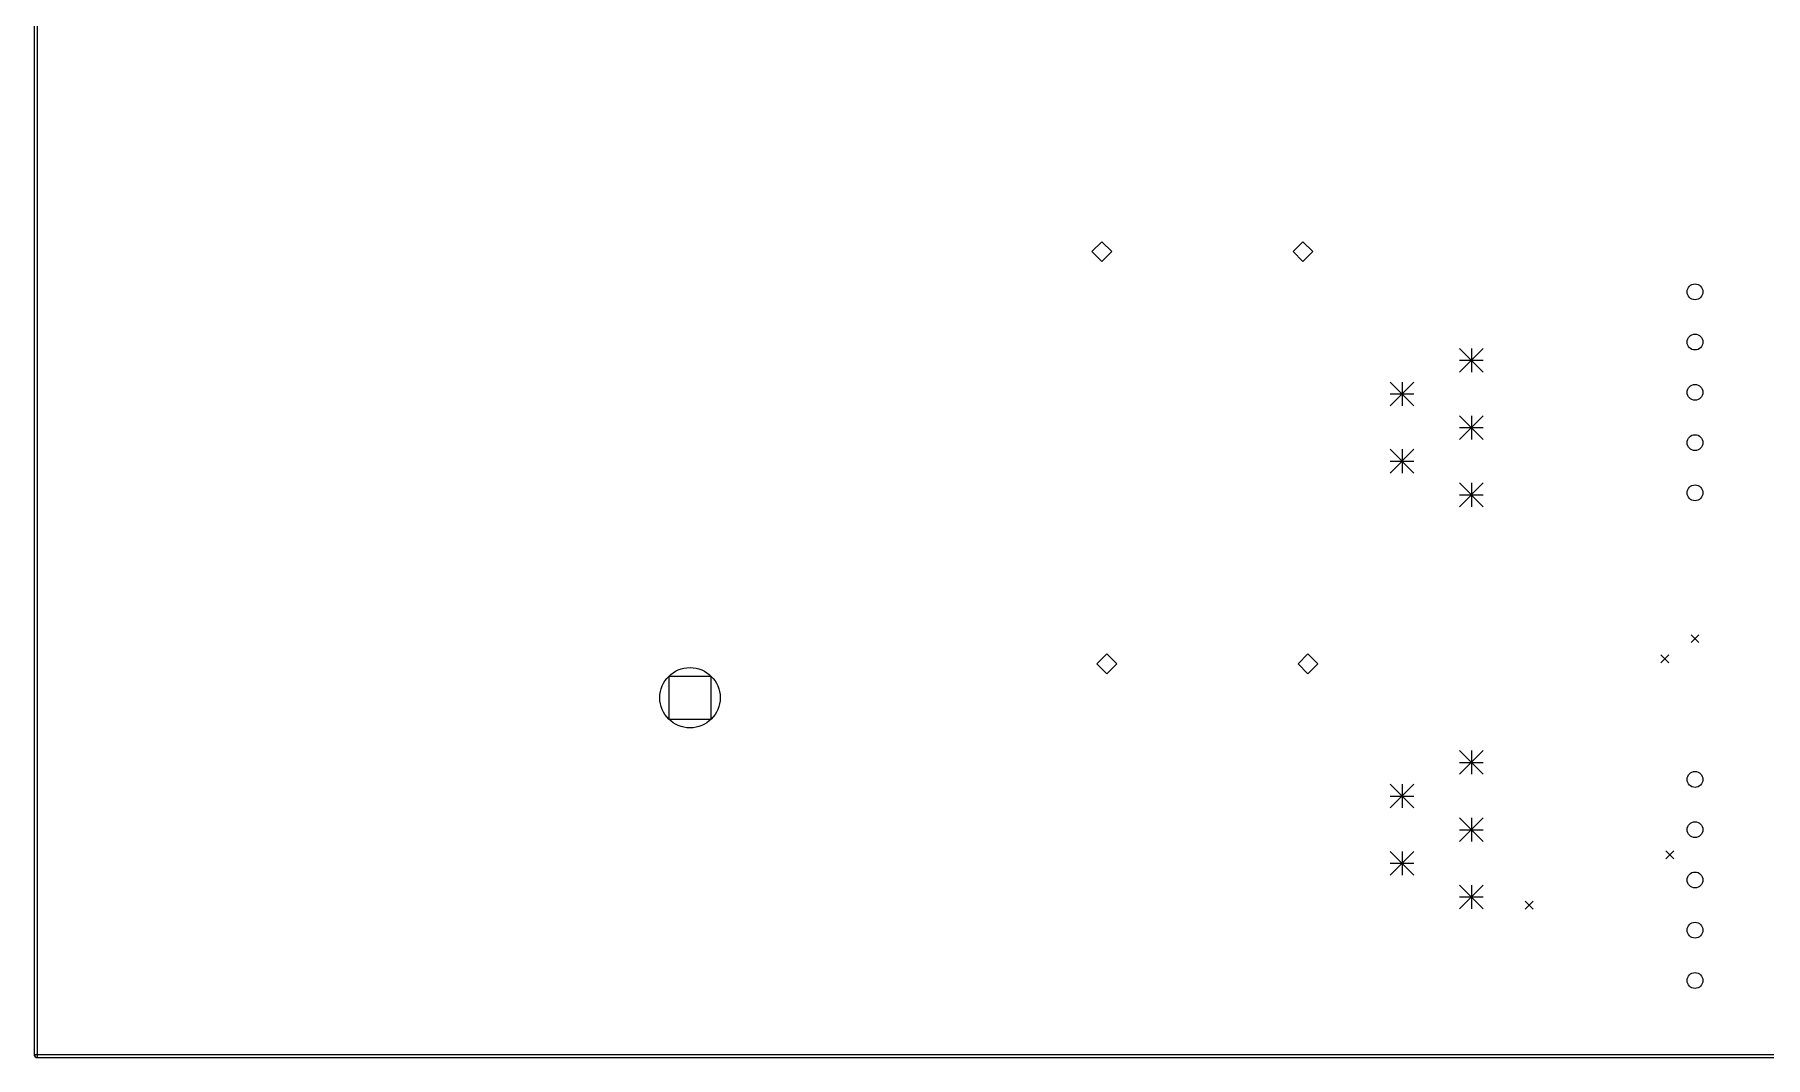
# Model space of a CAD drawing. Extents: x 58 to 239, y -217 to -13.
# Drawn here: x 60.9 to 148.3, y -165.2 to -113.5 of the extents above; entities that cross this region are included whole.
import ezdxf

# ---------------------------------------------------------------- set-up
doc = ezdxf.new("R2010")
doc.units = 0
doc.header["$MEASUREMENT"] = 0
doc.layers.add('BLACK', color=7, linetype='CONTINUOUS')

msp = doc.modelspace()

# ---------------------------------------------------------------- linework, layer by layer
at = {"layer": 'Black'}
for p, q in [((60.885, -165.1), (60.885, -12.7)), ((61.035, -165.1), (61.035, -12.7)), ((114.808, -123.96), (114.308, -124.46)), ((115.308, -124.46), (114.808, -123.96)), ((124.968, -123.96), (124.468, -124.46)), ((125.468, -124.46), (124.968, -123.96)), ((114.308, -124.46), (114.808, -124.96)), ((114.808, -124.96), (115.308, -124.46)), ((124.468, -124.46), (124.968, -124.96)), ((124.968, -124.96), (125.468, -124.46)), ((132.88, -129.35), (134.079, -130.548)), ((134.079, -129.35), (132.88, -130.548)), ((133.48, -129.35), (133.48, -130.548)), ((132.88, -129.949), (134.079, -129.949)), ((129.38, -131.051), (130.579, -132.25)), ((130.579, -131.051), (129.38, -132.25)), ((129.979, -131.051), (129.979, -132.25)), ((129.38, -131.651), (130.579, -131.651)), ((132.88, -132.751), (134.079, -133.949)), ((134.079, -132.751), (132.88, -133.949)), ((133.48, -132.751), (133.48, -133.949)), ((132.88, -133.35), (134.079, -133.35)), ((129.38, -134.45), (130.579, -135.649)), ((130.579, -134.45), (129.38, -135.649)), ((129.979, -134.45), (129.979, -135.649)), ((129.38, -135.049), (130.579, -135.049)), ((132.88, -136.152), (134.079, -137.35)), ((134.079, -136.152), (132.88, -137.35)), ((133.48, -136.152), (133.48, -137.35)), ((132.88, -136.751), (134.079, -136.751)), ((144.58, -143.818), (144.98, -144.218)), ((144.98, -143.818), (144.58, -144.218)), ((115.062, -144.788), (114.562, -145.288)), ((115.562, -145.288), (115.062, -144.788)), ((125.222, -144.788), (124.722, -145.288)), ((125.722, -145.288), (125.222, -144.788)), ((143.056, -144.842), (143.456, -145.242)), ((143.456, -144.842), (143.056, -145.242)), ((95.0776, -145.922), (92.9224, -145.922)), ((92.9224, -145.922), (92.9224, -148.078)), ((95.0776, -148.078), (95.0776, -145.922)), ((114.562, -145.288), (115.062, -145.788)), ((115.062, -145.788), (115.562, -145.288)), ((124.722, -145.288), (125.222, -145.788)), ((125.222, -145.788), (125.722, -145.288)), ((92.9224, -148.078), (95.0776, -148.078)), ((132.88, -149.669), (134.079, -150.868)), ((134.079, -149.669), (132.88, -150.868)), ((132.88, -150.269), (134.079, -150.269)), ((133.48, -149.669), (133.48, -150.868)), ((129.38, -151.371), (130.579, -152.57)), ((130.579, -151.371), (129.38, -152.57)), ((129.38, -151.971), (130.579, -151.971)), ((129.979, -151.371), (129.979, -152.57)), ((132.88, -153.071), (134.079, -154.269)), ((134.079, -153.071), (132.88, -154.269)), ((132.88, -153.67), (134.079, -153.67)), ((133.48, -153.071), (133.48, -154.269)), ((129.38, -154.77), (130.579, -155.969)), ((130.579, -154.77), (129.38, -155.969)), ((129.979, -154.77), (129.979, -155.969)), ((143.31, -154.74), (143.71, -155.14)), ((143.71, -154.74), (143.31, -155.14)), ((129.38, -155.369), (130.579, -155.369)), ((132.88, -156.472), (134.079, -157.671)), ((134.079, -156.472), (132.88, -157.671)), ((133.48, -156.472), (133.48, -157.671)), ((132.88, -157.071), (134.079, -157.071)), ((136.198, -157.28), (136.598, -157.68)), ((136.598, -157.28), (136.198, -157.68)), ((60.96, -165.025), (238.76, -165.025)), ((60.96, -165.175), (238.76, -165.175))]:
    msp.add_line(p, q, dxfattribs=at)
for centre, radius in [((144.78, -126.492), 0.4), ((144.78, -129.032), 0.4), ((144.78, -131.572), 0.4), ((144.78, -134.112), 0.4), ((144.78, -136.652), 0.4), ((94, -147), 1.524), ((144.78, -151.13), 0.4), ((144.78, -153.67), 0.4), ((144.78, -156.21), 0.4), ((144.78, -158.75), 0.4), ((144.78, -161.29), 0.4)]:
    msp.add_circle(centre, radius, dxfattribs=at)
for start, end in [(90, 270), (180, 360)]:
    msp.add_arc((60.96, -165.1), 0.075, start, end, dxfattribs=at)

doc.saveas('drawing.dxf')
